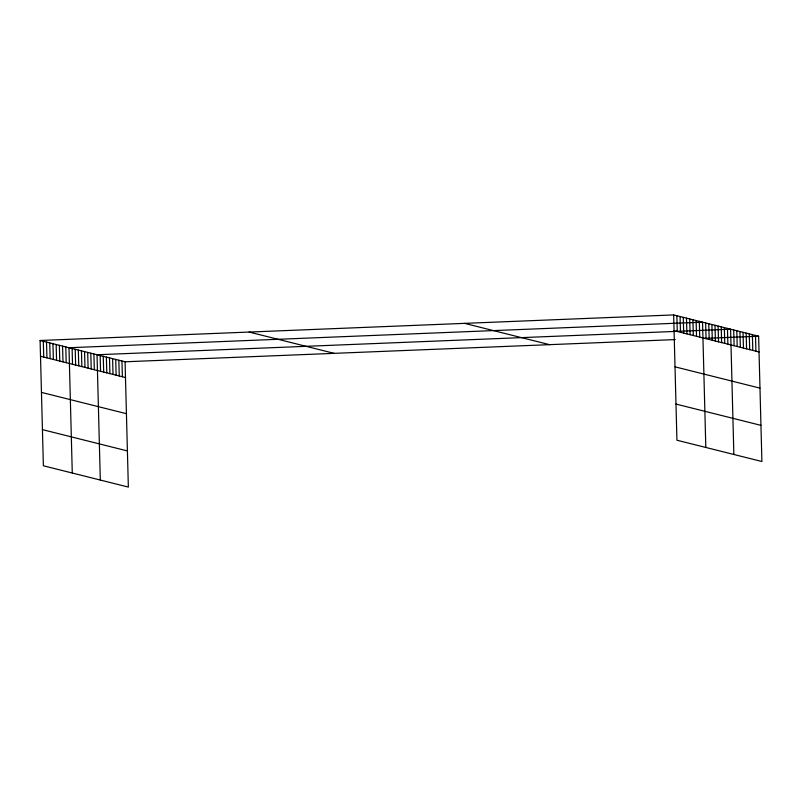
<?xml version="1.0" encoding="UTF-8"?>
<svg xmlns="http://www.w3.org/2000/svg" width="802" height="802" viewBox="0 0 802 802"><rect width="100%" height="100%" fill="white"/><g stroke="black" fill="none" stroke-linecap="round" stroke-linejoin="round"><path stroke-width="1.2" d="M40.1 340.489L125.072 361.782L128.35 487.075L43.378 465.782L40.1 340.489L673.65 314.925L758.622 336.218L761.9 461.511L676.928 440.218L673.65 314.925M125.072 361.782L675.244 339.587M702.622 338.484L758.622 336.218M674.061 330.685L759.033 351.978M675.003 366.835L759.975 388.128M464.579 323.366L549.55 344.659M675.976 404.068L760.958 425.361M249.171 332.058L334.143 353.351M40.511 356.248L125.483 377.541M41.463 392.399L126.435 413.692M42.436 429.631L127.408 450.924M755.504 335.437L755.915 351.196M752.386 334.655L752.797 350.424M749.268 333.883L749.69 349.642M746.161 333.101L746.572 348.86M743.043 332.319L743.454 348.078M739.925 331.537L740.336 347.296M736.807 330.755L737.218 346.514M733.69 329.973L734.111 345.732M733.86 454.483L730.582 329.191L97.032 354.755L100.31 480.047M727.464 328.409L727.875 344.168M724.346 327.637L724.757 343.396M721.229 326.855L721.64 342.614M718.111 326.073L718.532 341.832M715.003 325.291L715.414 341.05M711.885 324.509L712.296 340.269M708.767 323.727L709.179 339.487M705.65 322.945L706.061 338.705M705.82 447.456L702.532 322.163L68.992 347.727L72.27 473.02M699.324 321.361L699.735 337.121M696.116 320.559L696.527 336.319M692.908 319.757L693.319 335.517M689.7 318.945L690.111 334.705M686.482 318.143L686.903 333.903M683.274 317.341L683.685 333.101M680.066 316.539L680.477 332.299M676.858 315.727L677.269 331.487M121.954 361L122.375 376.76M118.846 360.228L119.257 375.988M115.729 359.446L116.14 375.206M112.611 358.664L113.022 374.424M109.493 357.882L109.904 373.642M106.375 357.101L106.796 372.86M103.268 356.319L103.679 372.078M100.15 355.537L100.561 371.296M93.914 353.973L94.325 369.732M90.796 353.201L91.217 368.96M87.689 352.419L88.1 368.178M84.571 351.637L84.982 367.396M81.453 350.855L81.864 366.614M78.335 350.073L78.746 365.832M75.218 349.291L75.639 365.05M72.11 348.509L72.521 364.268M65.784 346.925L66.195 362.684M62.566 346.123L62.987 361.882M59.358 345.321L59.769 361.08M56.15 344.509L56.561 360.268M52.942 343.707L53.353 359.466M49.734 342.905L50.145 358.664M46.516 342.103L46.937 357.862M43.308 341.291L43.719 357.05"/></g></svg>
